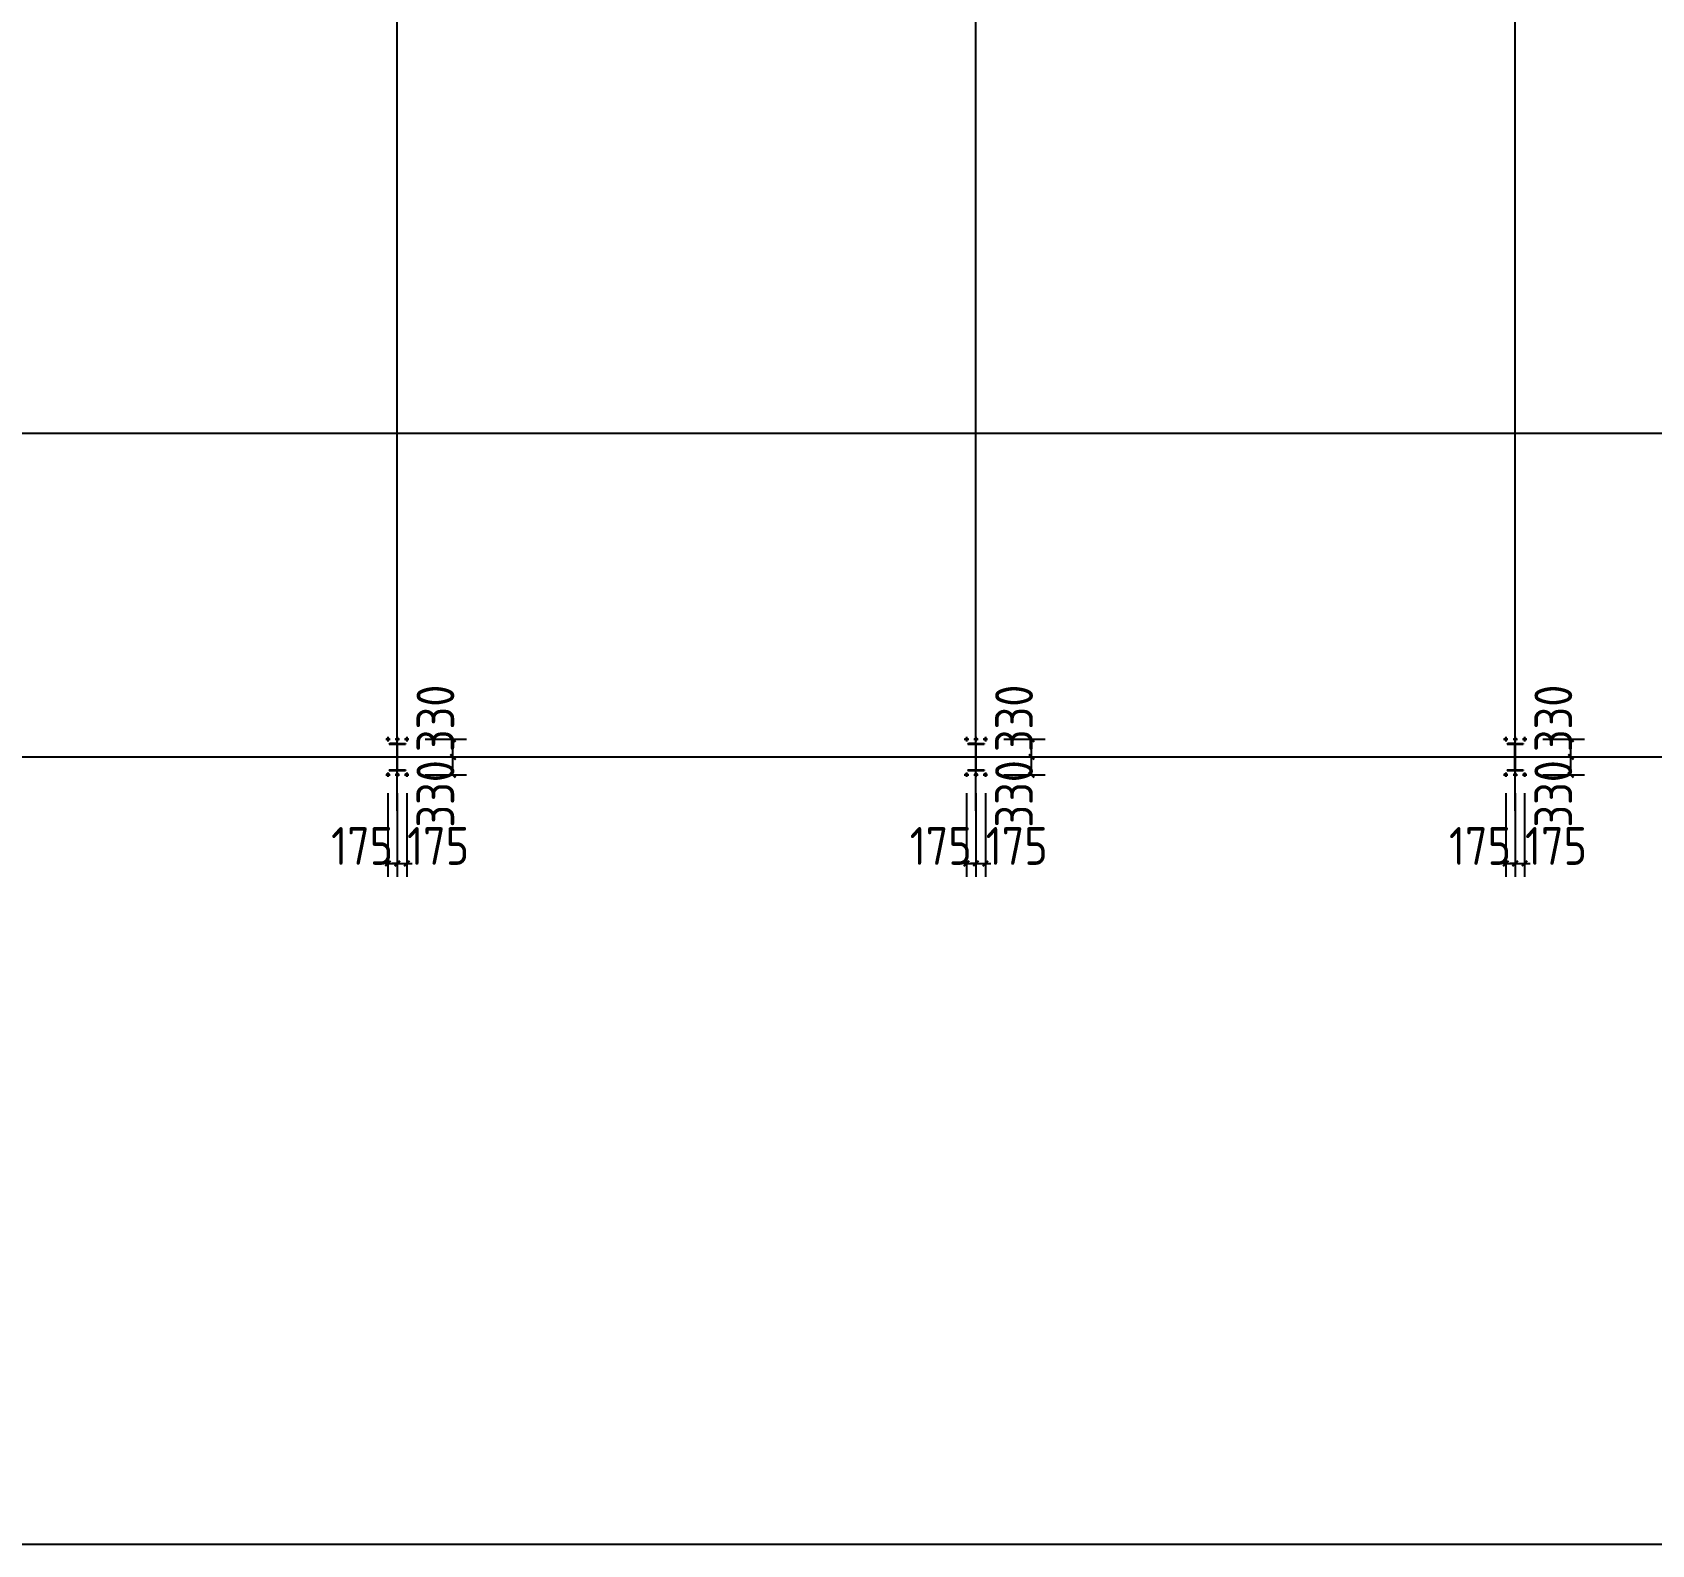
# Model space of a CAD drawing. Extents: x 424415 to 727970, y -73017 to 111783.
# Drawn here: x 597182 to 627210, y -73017 to -44989 of the extents above; entities that cross this region are included whole.
import ezdxf

# ---------------------------------------------------------------- set-up
doc = ezdxf.new("R2010")
doc.units = 0
doc.header["$LTSCALE"] = 1000
doc.header["$MEASUREMENT"] = 0
doc.layers.add('DOTE', color=1, linetype='Continuous')
doc.styles.get("Standard").update_dxf_attribs({"font": 'gbenor.shx', "bigfont": 'gbcbig.shx'})
doc.dimstyles.get("Standard").update_dxf_attribs({"dimscale": 100, "dimtxt": 3.5, "dimasz": 1, "dimexe": 2.5, "dimexo": 3, "dimgap": 1.5, "dimtad": 1, "dimdec": 0, "dimzin": 0, "dimdsep": 46, "dimtxsty": 'Standard', "dimblk": 'ARCHTICK', "dimcen": 0.09, "dimadec": 0, "dimazin": 0, "dimtfac": 1, "dimtdec": 0, "dimtix": 1, "dimtmove": 2, "dimatfit": 3, "dimfxl": 1, "dimtolj": 1, "dimtzin": 0, "dimarcsym": 0})

# ---------------------------------------------------------------- blocks, each defined once
blk = doc.blocks.new('_ArchTick')
at = {"color": 0, "linetype": 'ByBlock', "const_width": 0.4}
blk.add_lwpolyline([(-0.5, -0.5), (0.5, 0.5)], dxfattribs=at)
blk = doc.blocks.new('*D2110')
at = {"color": 3, "lineweight": -2}
for p, q in [((624505, -59089), (624505, -60643)), ((624680, -59089), (624680, -60643)), ((624505, -60393), (624405, -60393)), ((624505, -60393), (624680, -60393)), ((624680, -60393), (624780, -60393))]:
    blk.add_line(p, q, dxfattribs=at)
at = {"layer": 'Defpoints', "color": 0}
for p in [(624505, -58789), (624680, -58789), (624680, -60393)]:
    blk.add_point(p, dxfattribs=at)
at = {"color": 3, "lineweight": -2, "xscale": 100, "yscale": 100, "zscale": 100}
blk.add_blockref('_ArchTick', (624505, -60393), dxfattribs=at)
at = {"color": 3, "lineweight": -2, "xscale": 100, "yscale": 100, "zscale": 100, "rotation": 180}
blk.add_blockref('_ArchTick', (624680, -60393), dxfattribs=at)
at = {"color": 0, "insert": (624027, -60068), "char_height": 700, "attachment_point": 5}
blk.add_mtext('\\A1;175', dxfattribs=at)
blk = doc.blocks.new('*D2111')
at = {"color": 3, "lineweight": -2}
for p, q in [((624680, -59089), (624680, -60643)), ((624855, -59089), (624855, -60643)), ((624680, -60393), (624580, -60393)), ((624680, -60393), (624855, -60393)), ((624855, -60393), (624955, -60393))]:
    blk.add_line(p, q, dxfattribs=at)
at = {"layer": 'Defpoints', "color": 0}
for p in [(624680, -58789), (624855, -58789), (624855, -60393)]:
    blk.add_point(p, dxfattribs=at)
at = {"color": 3, "lineweight": -2, "xscale": 100, "yscale": 100, "zscale": 100}
blk.add_blockref('_ArchTick', (624680, -60393), dxfattribs=at)
at = {"color": 3, "lineweight": -2, "xscale": 100, "yscale": 100, "zscale": 100, "rotation": 180}
blk.add_blockref('_ArchTick', (624855, -60393), dxfattribs=at)
at = {"color": 0, "insert": (625436, -60068), "char_height": 700, "attachment_point": 5}
blk.add_mtext('\\A1;175', dxfattribs=at)
blk = doc.blocks.new('*D2112')
at = {"color": 3, "lineweight": -2}
for p, q in [((625225, -58419), (625962, -58419)), ((625712, -58749), (625712, -58419)), ((625195, -58749), (625962, -58749))]:
    blk.add_line(p, q, dxfattribs=at)
at = {"layer": 'Defpoints', "color": 0}
for p in [(624925, -58419), (625712, -58419), (624895, -58749)]:
    blk.add_point(p, dxfattribs=at)
at = {"color": 3, "lineweight": -2, "xscale": 100, "yscale": 100, "zscale": 100}
for p, rotation in [((625712, -58419), 90), ((625712, -58749), 270)]:
    blk.add_blockref('_ArchTick', p, dxfattribs=dict(at, rotation=rotation))
at = {"color": 0, "insert": (625387, -59102), "char_height": 700, "attachment_point": 5, "rotation": 90}
blk.add_mtext('\\A1;330', dxfattribs=at)
blk = doc.blocks.new('*D2113')
at = {"color": 3, "lineweight": -2}
for p, q in [((625195, -58089), (625962, -58089)), ((625712, -58419), (625712, -58089)), ((625225, -58419), (625962, -58419))]:
    blk.add_line(p, q, dxfattribs=at)
at = {"layer": 'Defpoints', "color": 0}
for p in [(624895, -58089), (625712, -58089), (624925, -58419)]:
    blk.add_point(p, dxfattribs=at)
at = {"color": 3, "lineweight": -2, "xscale": 100, "yscale": 100, "zscale": 100}
for p, rotation in [((625712, -58089), 90), ((625712, -58419), 270)]:
    blk.add_blockref('_ArchTick', p, dxfattribs=dict(at, rotation=rotation))
at = {"color": 0, "insert": (625387, -57703), "char_height": 700, "attachment_point": 5, "rotation": 90}
blk.add_mtext('\\A1;330', dxfattribs=at)
blk = doc.blocks.new('*D2114')
at = {"color": 3, "lineweight": -2}
for p, q in [((614505, -59089), (614505, -60643)), ((614680, -59089), (614680, -60643)), ((614505, -60393), (614405, -60393)), ((614505, -60393), (614680, -60393)), ((614680, -60393), (614780, -60393))]:
    blk.add_line(p, q, dxfattribs=at)
at = {"layer": 'Defpoints', "color": 0}
for p in [(614505, -58789), (614680, -58789), (614680, -60393)]:
    blk.add_point(p, dxfattribs=at)
at = {"color": 3, "lineweight": -2, "xscale": 100, "yscale": 100, "zscale": 100}
blk.add_blockref('_ArchTick', (614505, -60393), dxfattribs=at)
at = {"color": 3, "lineweight": -2, "xscale": 100, "yscale": 100, "zscale": 100, "rotation": 180}
blk.add_blockref('_ArchTick', (614680, -60393), dxfattribs=at)
at = {"color": 0, "insert": (614027, -60068), "char_height": 700, "attachment_point": 5}
blk.add_mtext('\\A1;175', dxfattribs=at)
blk = doc.blocks.new('*D2115')
at = {"color": 3, "lineweight": -2}
for p, q in [((614680, -59089), (614680, -60643)), ((614855, -59089), (614855, -60643)), ((614680, -60393), (614580, -60393)), ((614680, -60393), (614855, -60393)), ((614855, -60393), (614955, -60393))]:
    blk.add_line(p, q, dxfattribs=at)
at = {"layer": 'Defpoints', "color": 0}
for p in [(614680, -58789), (614855, -58789), (614855, -60393)]:
    blk.add_point(p, dxfattribs=at)
at = {"color": 3, "lineweight": -2, "xscale": 100, "yscale": 100, "zscale": 100}
blk.add_blockref('_ArchTick', (614680, -60393), dxfattribs=at)
at = {"color": 3, "lineweight": -2, "xscale": 100, "yscale": 100, "zscale": 100, "rotation": 180}
blk.add_blockref('_ArchTick', (614855, -60393), dxfattribs=at)
at = {"color": 0, "insert": (615436, -60068), "char_height": 700, "attachment_point": 5}
blk.add_mtext('\\A1;175', dxfattribs=at)
blk = doc.blocks.new('*D2116')
at = {"color": 3, "lineweight": -2}
for p, q in [((615225, -58419), (615962, -58419)), ((615712, -58749), (615712, -58419)), ((615195, -58749), (615962, -58749))]:
    blk.add_line(p, q, dxfattribs=at)
at = {"layer": 'Defpoints', "color": 0}
for p in [(614925, -58419), (615712, -58419), (614895, -58749)]:
    blk.add_point(p, dxfattribs=at)
at = {"color": 3, "lineweight": -2, "xscale": 100, "yscale": 100, "zscale": 100}
for p, rotation in [((615712, -58419), 90), ((615712, -58749), 270)]:
    blk.add_blockref('_ArchTick', p, dxfattribs=dict(at, rotation=rotation))
at = {"color": 0, "insert": (615387, -59102), "char_height": 700, "attachment_point": 5, "rotation": 90}
blk.add_mtext('\\A1;330', dxfattribs=at)
blk = doc.blocks.new('*D2117')
at = {"color": 3, "lineweight": -2}
for p, q in [((615195, -58089), (615962, -58089)), ((615712, -58419), (615712, -58089)), ((615225, -58419), (615962, -58419))]:
    blk.add_line(p, q, dxfattribs=at)
at = {"layer": 'Defpoints', "color": 0}
for p in [(614895, -58089), (615712, -58089), (614925, -58419)]:
    blk.add_point(p, dxfattribs=at)
at = {"color": 3, "lineweight": -2, "xscale": 100, "yscale": 100, "zscale": 100}
for p, rotation in [((615712, -58089), 90), ((615712, -58419), 270)]:
    blk.add_blockref('_ArchTick', p, dxfattribs=dict(at, rotation=rotation))
at = {"color": 0, "insert": (615387, -57703), "char_height": 700, "attachment_point": 5, "rotation": 90}
blk.add_mtext('\\A1;330', dxfattribs=at)
blk = doc.blocks.new('*D2118')
at = {"color": 3, "lineweight": -2}
for p, q in [((603775, -59089), (603775, -60643)), ((603950, -59089), (603950, -60643)), ((603775, -60393), (603675, -60393)), ((603775, -60393), (603950, -60393)), ((603950, -60393), (604050, -60393))]:
    blk.add_line(p, q, dxfattribs=at)
at = {"layer": 'Defpoints', "color": 0}
for p in [(603775, -58789), (603950, -58789), (603950, -60393)]:
    blk.add_point(p, dxfattribs=at)
at = {"color": 3, "lineweight": -2, "xscale": 100, "yscale": 100, "zscale": 100}
blk.add_blockref('_ArchTick', (603775, -60393), dxfattribs=at)
at = {"color": 3, "lineweight": -2, "xscale": 100, "yscale": 100, "zscale": 100, "rotation": 180}
blk.add_blockref('_ArchTick', (603950, -60393), dxfattribs=at)
at = {"color": 0, "insert": (603297, -60068), "char_height": 700, "attachment_point": 5}
blk.add_mtext('\\A1;175', dxfattribs=at)
blk = doc.blocks.new('*D2119')
at = {"color": 3, "lineweight": -2}
for p, q in [((603950, -59089), (603950, -60643)), ((604125, -59089), (604125, -60643)), ((603950, -60393), (603850, -60393)), ((603950, -60393), (604125, -60393)), ((604125, -60393), (604225, -60393))]:
    blk.add_line(p, q, dxfattribs=at)
at = {"layer": 'Defpoints', "color": 0}
for p in [(603950, -58789), (604125, -58789), (604125, -60393)]:
    blk.add_point(p, dxfattribs=at)
at = {"color": 3, "lineweight": -2, "xscale": 100, "yscale": 100, "zscale": 100}
blk.add_blockref('_ArchTick', (603950, -60393), dxfattribs=at)
at = {"color": 3, "lineweight": -2, "xscale": 100, "yscale": 100, "zscale": 100, "rotation": 180}
blk.add_blockref('_ArchTick', (604125, -60393), dxfattribs=at)
at = {"color": 0, "insert": (604706, -60068), "char_height": 700, "attachment_point": 5}
blk.add_mtext('\\A1;175', dxfattribs=at)
blk = doc.blocks.new('*D2120')
at = {"color": 3, "lineweight": -2}
for p, q in [((604495, -58419), (605232, -58419)), ((604982, -58749), (604982, -58419)), ((604465, -58749), (605232, -58749))]:
    blk.add_line(p, q, dxfattribs=at)
at = {"layer": 'Defpoints', "color": 0}
for p in [(604195, -58419), (604982, -58419), (604165, -58749)]:
    blk.add_point(p, dxfattribs=at)
at = {"color": 3, "lineweight": -2, "xscale": 100, "yscale": 100, "zscale": 100}
for p, rotation in [((604982, -58419), 90), ((604982, -58749), 270)]:
    blk.add_blockref('_ArchTick', p, dxfattribs=dict(at, rotation=rotation))
at = {"color": 0, "insert": (604657, -59102), "char_height": 700, "attachment_point": 5, "rotation": 90}
blk.add_mtext('\\A1;330', dxfattribs=at)
blk = doc.blocks.new('*D2121')
at = {"color": 3, "lineweight": -2}
for p, q in [((604465, -58089), (605232, -58089)), ((604982, -58419), (604982, -58089)), ((604495, -58419), (605232, -58419))]:
    blk.add_line(p, q, dxfattribs=at)
at = {"layer": 'Defpoints', "color": 0}
for p in [(604165, -58089), (604982, -58089), (604195, -58419)]:
    blk.add_point(p, dxfattribs=at)
at = {"color": 3, "lineweight": -2, "xscale": 100, "yscale": 100, "zscale": 100}
for p, rotation in [((604982, -58089), 90), ((604982, -58419), 270)]:
    blk.add_blockref('_ArchTick', p, dxfattribs=dict(at, rotation=rotation))
at = {"color": 0, "insert": (604657, -57703), "char_height": 700, "attachment_point": 5, "rotation": 90}
blk.add_mtext('\\A1;330', dxfattribs=at)

msp = doc.modelspace()

# ---------------------------------------------------------------- linework, layer by layer
for p, q in [((603734.4, -58088.8), (603815.4, -58088.8)), ((603774.9, -58088.8), (603754.4, -58088.8)), ((603774.9, -58048.3), (603774.9, -58129.3)), ((603774.9, -58088.8), (603774.9, -58068.3)), ((603909.4, -58088.8), (603990.4, -58088.8)), ((603949.9, -58088.8), (603929.4, -58088.8)), ((603949.9, -58048.3), (603949.9, -58129.3)), ((603949.9, -58088.8), (603949.9, -58068.3)), ((604084.4, -58088.8), (604165.4, -58088.8)), ((604124.9, -58088.8), (604104.4, -58088.8)), ((604124.9, -58048.3), (604124.9, -58129.3)), ((604124.9, -58088.8), (604124.9, -58068.3)), ((614464.4, -58088.8), (614545.4, -58088.8)), ((614504.9, -58088.8), (614484.4, -58088.8)), ((614504.9, -58048.3), (614504.9, -58129.3)), ((614504.9, -58088.8), (614504.9, -58068.3)), ((614639.4, -58088.8), (614720.4, -58088.8)), ((614679.9, -58088.8), (614659.4, -58088.8)), ((614679.9, -58048.3), (614679.9, -58129.3)), ((614679.9, -58088.8), (614679.9, -58068.3)), ((614814.4, -58088.8), (614895.4, -58088.8)), ((614854.9, -58088.8), (614834.4, -58088.8)), ((614854.9, -58048.3), (614854.9, -58129.3)), ((614854.9, -58088.8), (614854.9, -58068.3)), ((624464.4, -58088.8), (624545.4, -58088.8)), ((624504.9, -58088.8), (624484.4, -58088.8)), ((624504.9, -58048.3), (624504.9, -58129.3)), ((624504.9, -58088.8), (624504.9, -58068.3)), ((624639.4, -58088.8), (624720.4, -58088.8)), ((624679.9, -58088.8), (624659.4, -58088.8)), ((624679.9, -58048.3), (624679.9, -58129.3)), ((624679.9, -58088.8), (624679.9, -58068.3)), ((624814.4, -58088.8), (624895.4, -58088.8)), ((624854.9, -58088.8), (624834.4, -58088.8)), ((624854.9, -58048.3), (624854.9, -58129.3)), ((624854.9, -58088.8), (624854.9, -58068.3)), ((603734.4, -58748.8), (603815.4, -58748.8)), ((603774.9, -58748.8), (603754.4, -58748.8)), ((603774.9, -58708.3), (603774.9, -58789.3)), ((603774.9, -58748.8), (603774.9, -58728.3)), ((603909.4, -58748.8), (603990.4, -58748.8)), ((603949.9, -58748.8), (603929.4, -58748.8)), ((603949.9, -58708.3), (603949.9, -58789.3)), ((603949.9, -58748.8), (603949.9, -58728.3)), ((604084.4, -58748.8), (604165.4, -58748.8)), ((604124.9, -58748.8), (604104.4, -58748.8)), ((604124.9, -58708.3), (604124.9, -58789.3)), ((604124.9, -58748.8), (604124.9, -58728.3)), ((614464.4, -58748.8), (614545.4, -58748.8)), ((614504.9, -58748.8), (614484.4, -58748.8)), ((614504.9, -58708.3), (614504.9, -58789.3)), ((614504.9, -58748.8), (614504.9, -58728.3)), ((614639.4, -58748.8), (614720.4, -58748.8)), ((614679.9, -58748.8), (614659.4, -58748.8)), ((614679.9, -58708.3), (614679.9, -58789.3)), ((614679.9, -58748.8), (614679.9, -58728.3)), ((614814.4, -58748.8), (614895.4, -58748.8)), ((614854.9, -58748.8), (614834.4, -58748.8)), ((614854.9, -58708.3), (614854.9, -58789.3)), ((614854.9, -58748.8), (614854.9, -58728.3)), ((624464.4, -58748.8), (624545.4, -58748.8)), ((624504.9, -58748.8), (624484.4, -58748.8)), ((624504.9, -58708.3), (624504.9, -58789.3)), ((624504.9, -58748.8), (624504.9, -58728.3)), ((624639.4, -58748.8), (624720.4, -58748.8)), ((624679.9, -58748.8), (624659.4, -58748.8)), ((624679.9, -58708.3), (624679.9, -58789.3)), ((624679.9, -58748.8), (624679.9, -58728.3)), ((624814.4, -58748.8), (624895.4, -58748.8)), ((624854.9, -58748.8), (624834.4, -58748.8)), ((624854.9, -58708.3), (624854.9, -58789.3)), ((624854.9, -58748.8), (624854.9, -58728.3))]:
    msp.add_line(p, q)
at = {"color": 4}
for p, q in [((603799.9, -58168.8), (604099.9, -58168.8)), ((603799.9, -58168.8), (603799.9, -58180.8)), ((603799.9, -58180.8), (604099.9, -58180.8)), ((603949.9, -58168.8), (603819.9, -58168.8)), ((603945.9, -58656.8), (603945.9, -58180.8)), ((603953.9, -58656.8), (603953.9, -58180.8)), ((604099.9, -58168.8), (604099.9, -58180.8)), ((614529.9, -58168.8), (614829.9, -58168.8)), ((614529.9, -58168.8), (614529.9, -58180.8)), ((614529.9, -58180.8), (614829.9, -58180.8)), ((614679.9, -58168.8), (614549.9, -58168.8)), ((614675.9, -58656.8), (614675.9, -58180.8)), ((614683.9, -58656.8), (614683.9, -58180.8)), ((614829.9, -58168.8), (614829.9, -58180.8)), ((624529.9, -58168.8), (624829.9, -58168.8)), ((624529.9, -58168.8), (624529.9, -58180.8)), ((624529.9, -58180.8), (624829.9, -58180.8)), ((624679.9, -58168.8), (624549.9, -58168.8)), ((624675.9, -58656.8), (624675.9, -58180.8)), ((624683.9, -58656.8), (624683.9, -58180.8)), ((624829.9, -58168.8), (624829.9, -58180.8)), ((603799.9, -58656.8), (604099.9, -58656.8)), ((603799.9, -58656.8), (603799.9, -58668.8)), ((603799.9, -58668.8), (604099.9, -58668.8)), ((603949.9, -58668.8), (603819.9, -58668.8)), ((604099.9, -58656.8), (604099.9, -58668.8)), ((614529.9, -58656.8), (614829.9, -58656.8)), ((614529.9, -58656.8), (614529.9, -58668.8)), ((614529.9, -58668.8), (614829.9, -58668.8)), ((614679.9, -58668.8), (614549.9, -58668.8)), ((614829.9, -58656.8), (614829.9, -58668.8)), ((624529.9, -58656.8), (624829.9, -58656.8)), ((624529.9, -58656.8), (624529.9, -58668.8)), ((624529.9, -58668.8), (624829.9, -58668.8)), ((624679.9, -58668.8), (624549.9, -58668.8)), ((624829.9, -58656.8), (624829.9, -58668.8))]:
    msp.add_line(p, q, dxfattribs=at)
msp.add_lwpolyline([(546184.7, 10982.9), (664984.7, 10982.9), (664984.7, -73017.1), (546184.7, -73017.1)], close=True)
for centre in [(603774.9, -58088.8), (603949.9, -58088.8), (604124.9, -58088.8), (614504.9, -58088.8), (614679.9, -58088.8), (614854.9, -58088.8), (624504.9, -58088.8), (624679.9, -58088.8), (624854.9, -58088.8), (603774.9, -58748.8), (603949.9, -58748.8), (604124.9, -58748.8), (614504.9, -58748.8), (614679.9, -58748.8), (614854.9, -58748.8), (624504.9, -58748.8), (624679.9, -58748.8), (624854.9, -58748.8)]:
    msp.add_circle(centre, 20.5)
at = {"layer": 'DOTE'}
for p, q in [((603949.9, -59418.8), (603949.9, -1638.8)), ((614679.9, -59418.8), (614679.9, -1638.8)), ((624679.9, -59418.8), (624679.9, -1638.8)), ((570829.9, -52418.8), (636679.9, -52418.8)), ((570829.9, -58418.8), (636679.9, -58418.8))]:
    msp.add_line(p, q, dxfattribs=at)

# ---------------------------------------------------------------- dimensions: what is measured, and where the dimension line sits
for base, p1, p2, picture, middle in [((604982.4, -58088.8), (604194.9, -58418.8), (604165.4, -58088.8), '*D2121', (604657.4, -57703.4)), ((615712.4, -58088.8), (614924.9, -58418.8), (614895.4, -58088.8), '*D2117', (615387.4, -57703.4)), ((625712.4, -58088.8), (624924.9, -58418.8), (624895.4, -58088.8), '*D2113', (625387.4, -57703.4)), ((604982.4, -58418.8), (604165.4, -58748.8), (604194.9, -58418.8), '*D2120', (604657.4, -59102)), ((615712.4, -58418.8), (614895.4, -58748.8), (614924.9, -58418.8), '*D2116', (615387.4, -59102)), ((625712.4, -58418.8), (624895.4, -58748.8), (624924.9, -58418.8), '*D2112', (625387.4, -59102))]:
    dim = msp.add_linear_dim(base=base, p1=p1, p2=p2, angle=90, dimstyle='Standard', override={"dimtxt": 7, "dimclrd": 3, "dimclre": 3})
    dim.commit()
    dim.dimension.update_dxf_attribs({"geometry": picture, "text_midpoint": middle, "dimtype": 160})
for base, p1, p2, picture, middle in [((603949.9, -60392.9), (603774.9, -58789.3), (603949.9, -58789.3), '*D2118', (603296.9, -60067.9)), ((604124.9, -60392.9), (603949.9, -58789.3), (604124.9, -58789.3), '*D2119', (604706.4, -60067.9)), ((614679.9, -60392.9), (614504.9, -58789.3), (614679.9, -58789.3), '*D2114', (614026.9, -60067.9)), ((614854.9, -60392.9), (614679.9, -58789.3), (614854.9, -58789.3), '*D2115', (615436.4, -60067.9)), ((624679.9, -60392.9), (624504.9, -58789.3), (624679.9, -58789.3), '*D2110', (624026.9, -60067.9)), ((624854.9, -60392.9), (624679.9, -58789.3), (624854.9, -58789.3), '*D2111', (625436.4, -60067.9))]:
    dim = msp.add_linear_dim(base=base, p1=p1, p2=p2, dimstyle='Standard', override={"dimtxt": 7, "dimclrd": 3, "dimclre": 3})
    dim.commit()
    dim.dimension.update_dxf_attribs({"geometry": picture, "text_midpoint": middle, "dimtype": 160})

doc.saveas('drawing.dxf')
